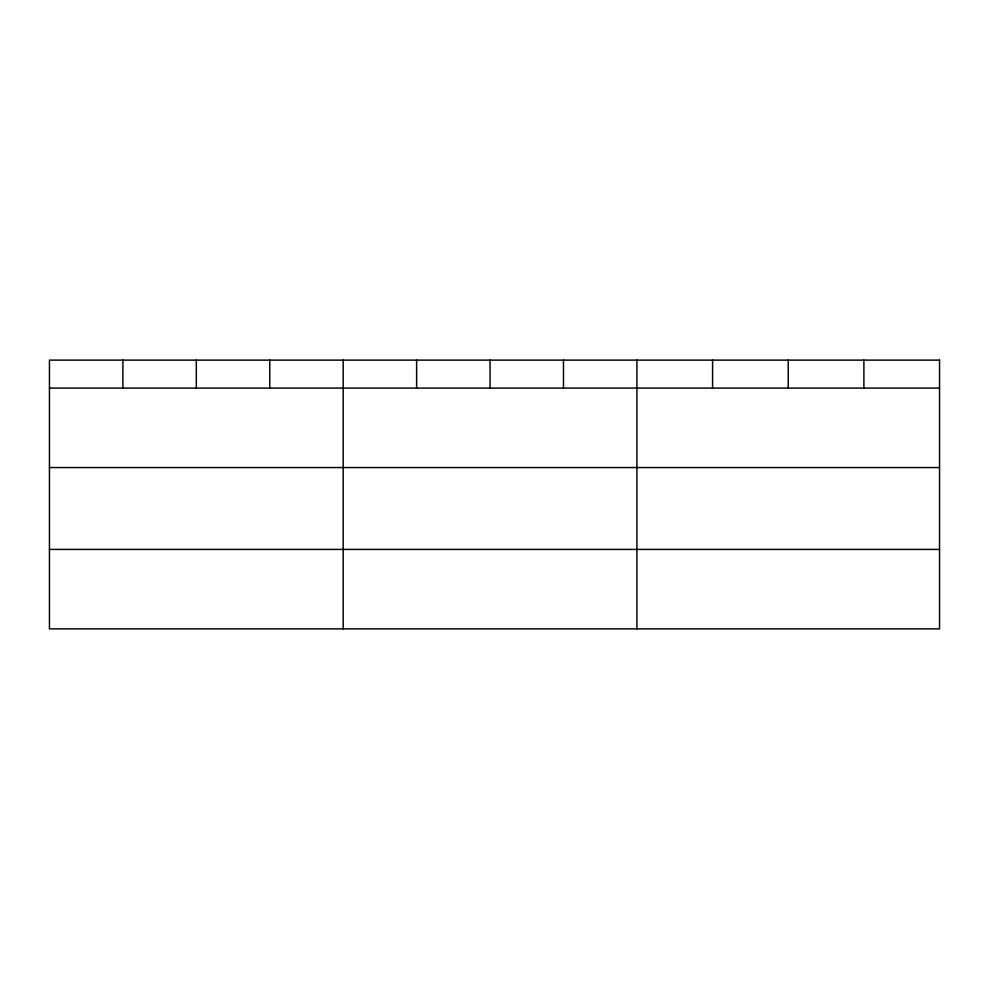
<?xml version="1.0" encoding="UTF-8"?>
<svg xmlns="http://www.w3.org/2000/svg" width="989" height="989" viewBox="0 0 989 989"><rect width="100%" height="100%" fill="white"/><g stroke="black" fill="none" stroke-linecap="round" stroke-linejoin="round"><path stroke-width="1.48" d="M49.45 388.084L939.55 388.084M49.45 467.55L939.55 467.55M49.45 549.414L939.55 549.414M863.891 360.12L863.891 388.084M788.233 360.12L788.233 388.084M712.575 360.12L712.575 388.084M636.916 360.12L636.916 628.88M563.483 360.12L563.483 388.084M490.05 360.12L490.05 388.084M416.616 360.12L416.616 388.084M343.183 360.12L343.183 628.88M269.75 360.12L269.75 388.084M196.317 360.12L196.317 388.084M122.883 360.12L122.883 388.084M939.55 360.12L49.45 360.12L49.45 628.88L939.55 628.88L939.55 360.12"/></g></svg>
